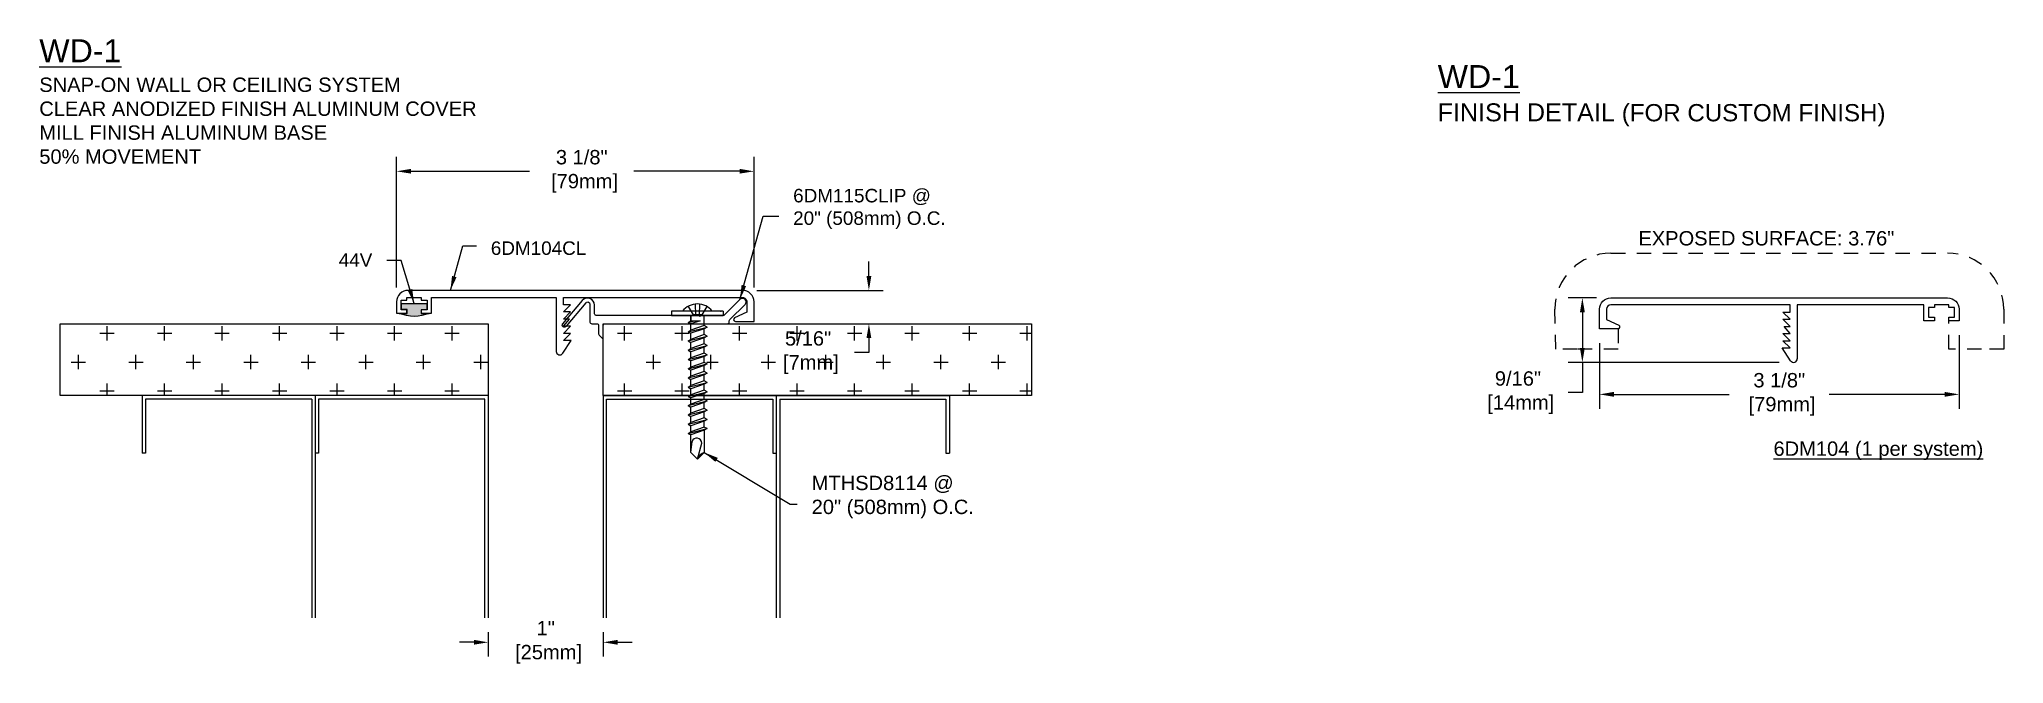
# Model space of a CAD drawing. Header units: inches. Extents: x 2 to 19.1, y 1.1 to 6.6.
import ezdxf

# ---------------------------------------------------------------- set-up
doc = ezdxf.new("R2010")
doc.units = ezdxf.units.IN
doc.header["$MEASUREMENT"] = 0
doc.linetypes.add('DASHED2', pattern=[0.375, 0.25, -0.125])
doc.linetypes.add('HIDDEN2', pattern=[0.1875, 0.125, -0.0625])
for name, color, linetype in [('Anchors', 4, 'Continuous'), ('Conditions', 1, 'Continuous'), ('Dimensions', 3, 'Continuous'), ('Fillers', 2, 'Continuous'), ('Metals', 7, 'Continuous'), ('Text', 2, 'Continuous')]:
    doc.layers.add(name, color=color, linetype=linetype)
doc.styles.add('arial', font='arial.ttf')
doc.dimstyles.new('ARIAL', dxfattribs={"dimtxt": 0.125, "dimasz": 0.125, "dimexe": 0.125, "dimexo": 0.125, "dimgap": 0.125, "dimtad": 0, "dimtih": 1, "dimtoh": 1, "dimdec": 4, "dimzin": 0, "dimdsep": 46, "dimlunit": 4, "dimtxsty": 'arial', "dimcen": 0.09, "dimadec": 0, "dimazin": 0, "dimtfac": 1, "dimtdec": 4, "dimtofl": 0, "dimtmove": 0, "dimatfit": 3, "dimfxl": 0, "dimfrac": 2, "dimtolj": 1, "dimtzin": 0, "dimarcsym": 0})

# ---------------------------------------------------------------- blocks, each defined once
blk = doc.blocks.new('44v')
blk.add_hatch(color=256).paths.add_polyline_path([(0.11, 0), (-0.11, 0), (-0.11, -0.053), (-0.06, -0.053), (-0.06, -0.086), (-0.13, -0.086, 0.199136), (0.131, -0.086), (0.061, -0.086), (0.061, -0.054), (0.11, -0.054)])
blk.add_lwpolyline([(-0.13, -0.086), (-0.06, -0.086), (-0.06, -0.053), (-0.11, -0.053), (-0.11, 0), (0.11, 0), (0.11, -0.054), (0.061, -0.054), (0.061, -0.086), (0.131, -0.086, -0.199136)], format="xyb", close=True)
blk = doc.blocks.new('6dm104cl')
blk.add_lwpolyline([(6.627, 4.043), (6.681, 4.105), (6.627, 4.105), (6.69, 4.168), (6.627, 4.168), (6.69, 4.23), (6.627, 4.23), (6.627, 4.293), (8.185, 4.293, -0.414214), (8.223, 4.255), (8.223, 4.165), (8.116, 4.115, 0.803487), (8.123, 4.085), (8.285, 4.085), (8.285, 4.255, 0.414214), (8.185, 4.355), (5.277, 4.355, 0.414214), (5.177, 4.255), (5.177, 4.155), (5.267, 4.155), (5.267, 4.185), (5.217, 4.185), (5.217, 4.27), (5.267, 4.27), (5.267, 4.293), (5.392, 4.293), (5.392, 4.27), (5.442, 4.27), (5.442, 4.185), (5.392, 4.185), (5.392, 4.155), (5.482, 4.155), (5.482, 4.293), (6.565, 4.293), (6.565, 3.824, 0.745241), (6.622, 3.807), (6.695, 3.918), (6.627, 3.918), (6.69, 3.98), (6.627, 3.98), (6.69, 4.043)], format="xyb", close=True)
blk = doc.blocks.new('conditions')
at = {"layer": 'Conditions'}
for p, q in [((5.877, 3.458), (2.867, 3.458)), ((2.867, 3.458), (2.867, 2.958)), ((4.342, 3.428), (2.897, 3.428)), ((2.897, 3.428), (2.897, 2.958)), ((4.342, 3.428), (4.342, 1.524)), ((4.372, 3.458), (4.372, 1.524)), ((4.372, 3.458), (4.372, 1.524)), ((5.877, 3.459), (5.877, 1.524)), ((2.897, 2.958), (2.867, 2.958))]:
    blk.add_line(p, q, dxfattribs=at)
blk.add_lwpolyline([(5.847, 1.524), (5.847, 3.428), (4.402, 3.428), (4.402, 2.958), (4.372, 2.958)], dxfattribs=at)
blk = doc.blocks.new('6DM115')
at = {"linetype": 'Continuous'}
blk.add_lwpolyline([(-0.04, -0.089, 0.198912), (-0.036, -0.099), (-0.01, -0.125), (0, -0.125), (0, -0.015, -0.414214), (0.015, 0), (1.081, 0, 0.414214), (1.096, 0.015), (1.096, 0.025, -0.198912), (1.1, 0.036), (1.233, 0.168, 0.414214), (1.233, 0.212, 0.414214), (1.189, 0.212), (1.053, 0.076, -0.198912), (1.043, 0.072), (0.85, 0.072), (0.84, 0.062), (0.83, 0.072), (-0.06, 0.072, -0.414214), (-0.075, 0.087), (-0.075, 0.162, 0.700208), (-0.184, 0.202), (-0.355, -0.001, 0.63707), (-0.344, -0.026), (-0.33, -0.026, 0.221695), (-0.319, -0.02), (-0.149, 0.183, -0.700208), (-0.115, 0.171), (-0.115, 0.015, 0.414214), (-0.1, 0), (-0.055, 0, -0.414214), (-0.04, -0.015)], format="xyb", close=True, dxfattribs=at)
blk = doc.blocks.new('*D4')
at = {"layer": 'Defpoints', "color": 0}
for p in [(8.188, 5.41), (5.08, 4.274), (8.188, 4.274)]:
    blk.add_point(p, dxfattribs=at)
at = {"layer": 'Dimensions', "color": 0, "lineweight": -2}
for p, q in [((5.08, 4.399), (5.08, 5.535)), ((8.188, 4.399), (8.188, 5.535)), ((5.205, 5.41), (6.237, 5.41)), ((8.063, 5.41), (7.143, 5.41))]:
    blk.add_line(p, q, dxfattribs=at)
at = {"layer": 'Dimensions', "color": 0}
for points in [[(5.205, 5.431), (5.205, 5.39), (5.08, 5.41)], [(8.063, 5.431), (8.063, 5.39), (8.188, 5.41)]]:
    blk.add_solid(points, dxfattribs=at)
at = {"layer": 'Dimensions', "color": 0, "insert": (6.69, 5.41), "char_height": 0.125, "attachment_point": 5, "style": 'arial'}
blk.add_mtext('\\A1;3 1/8"\\P [79mm]', dxfattribs=at)
blk = doc.blocks.new('*D5')
at = {"layer": 'Defpoints', "color": 0}
for p in [(8.088, 4.374), (9.187, 4.374), (8.285, 4.083)]:
    blk.add_point(p, dxfattribs=at)
at = {"layer": 'Dimensions', "color": 0, "lineweight": -2}
for p, q in [((9.187, 4.499), (9.187, 4.624)), ((8.213, 4.374), (9.312, 4.374)), ((8.41, 4.083), (9.312, 4.083)), ((9.187, 3.958), (9.187, 3.833)), ((9.187, 3.833), (9.062, 3.833))]:
    blk.add_line(p, q, dxfattribs=at)
at = {"layer": 'Dimensions', "color": 0}
for points in [[(9.166, 4.499), (9.208, 4.499), (9.187, 4.374)], [(9.166, 3.958), (9.208, 3.958), (9.187, 4.083)]]:
    blk.add_solid(points, dxfattribs=at)
at = {"layer": 'Dimensions', "color": 0, "insert": (8.658, 3.833), "char_height": 0.125, "attachment_point": 5, "style": 'arial'}
blk.add_mtext('\\A1;5/16"\\P [7mm]', dxfattribs=at)
blk = doc.blocks.new('*D6')
at = {"layer": 'Defpoints', "color": 0}
for p in [(5.877, 1.524), (6.877, 1.524), (6.877, 1.311)]:
    blk.add_point(p, dxfattribs=at)
at = {"layer": 'Dimensions', "color": 0, "lineweight": -2}
for p, q in [((5.877, 1.399), (5.877, 1.186)), ((6.877, 1.399), (6.877, 1.186)), ((5.752, 1.311), (5.627, 1.311)), ((7.002, 1.311), (7.127, 1.311))]:
    blk.add_line(p, q, dxfattribs=at)
at = {"layer": 'Dimensions', "color": 0}
for points in [[(5.752, 1.332), (5.752, 1.29), (5.877, 1.311)], [(7.002, 1.332), (7.002, 1.29), (6.877, 1.311)]]:
    blk.add_solid(points, dxfattribs=at)
at = {"layer": 'Dimensions', "color": 0, "insert": (6.377, 1.311), "char_height": 0.125, "attachment_point": 5, "style": 'arial'}
blk.add_mtext('\\A1;1"\\P [25mm]', dxfattribs=at)
blk = doc.blocks.new('MTHSD8114')
for p, q in [((0.224, 0.038), (-0.224, 0.038)), ((-0.224, 0.038), (-0.224, 0)), ((-0.224, 0), (0.224, 0)), ((-0.056, 0), (0.056, 0)), ((0.06, -0.087), (0.06, 0)), ((0.224, 0.038), (0.224, 0)), ((-0.081, -0.061), (-0.024, -0.047)), ((-0.081, -0.061), (-0.056, -0.047)), ((-0.081, -0.061), (-0.056, -0.074)), ((-0.081, -0.141), (0.085, -0.101)), ((-0.081, -0.141), (-0.056, -0.127)), ((-0.081, -0.141), (-0.056, -0.155)), ((-0.056, -0.047), (-0.056, 0)), ((-0.056, 0), (-0.056, -0.047)), ((0.024, -0.047), (-0.056, -0.074)), ((-0.056, -0.047), (0.024, -0.047)), ((-0.056, -0.127), (-0.056, -0.074)), ((0.06, -0.087), (-0.056, -0.127)), ((0.06, -0.115), (-0.056, -0.155)), ((-0.056, -0.208), (-0.056, -0.155)), ((0.06, -0.167), (-0.056, -0.208)), ((0.085, -0.101), (0.06, -0.087)), ((0.085, -0.101), (0.06, -0.115)), ((0.06, -0.167), (0.06, -0.115)), ((0.085, -0.181), (0.06, -0.167)), ((-0.081, -0.221), (0.085, -0.181)), ((-0.081, -0.221), (-0.056, -0.208)), ((-0.081, -0.221), (-0.056, -0.235)), ((-0.081, -0.302), (0.085, -0.262)), ((-0.081, -0.302), (-0.056, -0.288)), ((-0.081, -0.302), (-0.056, -0.316)), ((0.06, -0.195), (-0.056, -0.235)), ((-0.056, -0.288), (-0.056, -0.235)), ((0.06, -0.248), (-0.056, -0.288)), ((0.06, -0.276), (-0.056, -0.316)), ((-0.056, -0.368), (-0.056, -0.316)), ((0.06, -0.328), (-0.056, -0.368)), ((0.085, -0.181), (0.06, -0.195)), ((0.06, -0.248), (0.06, -0.195)), ((0.085, -0.262), (0.06, -0.248)), ((0.085, -0.262), (0.06, -0.276)), ((0.06, -0.328), (0.06, -0.276)), ((0.085, -0.342), (0.06, -0.328)), ((-0.081, -0.382), (0.085, -0.342)), ((-0.081, -0.382), (-0.056, -0.368)), ((-0.081, -0.382), (-0.056, -0.396)), ((-0.081, -0.463), (0.085, -0.422)), ((-0.081, -0.463), (-0.056, -0.449)), ((-0.081, -0.463), (-0.056, -0.477)), ((-0.081, -0.543), (0.085, -0.503)), ((0.06, -0.356), (-0.056, -0.396)), ((-0.056, -0.449), (-0.056, -0.396)), ((0.06, -0.409), (-0.056, -0.449)), ((0.06, -0.436), (-0.056, -0.477)), ((-0.056, -0.529), (-0.056, -0.477)), ((0.06, -0.489), (-0.056, -0.529)), ((0.085, -0.342), (0.06, -0.356)), ((0.06, -0.409), (0.06, -0.356)), ((0.085, -0.422), (0.06, -0.409)), ((0.085, -0.422), (0.06, -0.436)), ((0.06, -0.489), (0.06, -0.436)), ((0.085, -0.503), (0.06, -0.489)), ((0.085, -0.503), (0.06, -0.517)), ((-0.081, -0.543), (-0.056, -0.529)), ((-0.081, -0.543), (-0.056, -0.557)), ((-0.081, -0.624), (0.085, -0.583)), ((-0.081, -0.624), (-0.056, -0.61)), ((-0.081, -0.624), (-0.056, -0.637)), ((-0.081, -0.704), (0.085, -0.664)), ((0.06, -0.517), (-0.056, -0.557)), ((-0.056, -0.61), (-0.056, -0.557)), ((0.06, -0.569), (-0.056, -0.61)), ((0.06, -0.597), (-0.056, -0.637)), ((-0.056, -0.69), (-0.056, -0.637)), ((0.06, -0.65), (-0.056, -0.69)), ((0.06, -0.678), (-0.056, -0.718)), ((0.06, -0.569), (0.06, -0.517)), ((0.085, -0.583), (0.06, -0.569)), ((0.085, -0.583), (0.06, -0.597)), ((0.06, -0.65), (0.06, -0.597)), ((0.085, -0.664), (0.06, -0.65)), ((0.085, -0.664), (0.06, -0.678)), ((0.06, -0.73), (0.06, -0.678)), ((-0.081, -0.704), (-0.056, -0.69)), ((-0.081, -0.704), (-0.056, -0.718)), ((-0.081, -0.784), (0.085, -0.744)), ((-0.081, -0.784), (-0.056, -0.771)), ((-0.081, -0.784), (-0.056, -0.798)), ((-0.081, -0.865), (0.085, -0.825)), ((-0.081, -0.865), (-0.056, -0.851)), ((-0.056, -0.771), (-0.056, -0.718)), ((0.06, -0.73), (-0.056, -0.771)), ((0.06, -0.758), (-0.056, -0.798)), ((-0.056, -0.851), (-0.056, -0.798)), ((0.06, -0.811), (-0.056, -0.851)), ((0.06, -0.839), (-0.056, -0.879)), ((0.085, -0.744), (0.06, -0.73)), ((0.085, -0.744), (0.06, -0.758)), ((0.06, -0.811), (0.06, -0.758)), ((0.085, -0.825), (0.06, -0.811)), ((0.085, -0.825), (0.06, -0.839)), ((0.06, -0.891), (0.06, -0.839)), ((-0.081, -0.865), (-0.056, -0.879)), ((-0.081, -0.945), (0.085, -0.905)), ((-0.081, -0.945), (-0.056, -0.931)), ((-0.081, -0.945), (-0.056, -0.959)), ((-0.081, -1.026), (0.085, -0.985)), ((-0.081, -1.026), (-0.056, -1.012)), ((-0.056, -0.931), (-0.056, -0.879)), ((0.06, -0.891), (-0.056, -0.931)), ((0.06, -0.919), (-0.056, -0.959)), ((-0.056, -1.012), (-0.056, -0.959)), ((0.06, -0.972), (-0.056, -1.012)), ((0.06, -0.999), (-0.056, -1.04)), ((0.085, -0.905), (0.06, -0.891)), ((0.085, -0.905), (0.06, -0.919)), ((0.06, -0.972), (0.06, -0.919)), ((0.085, -0.985), (0.06, -0.972)), ((0.085, -0.985), (0.06, -0.999)), ((0.06, -0.999), (0.06, -1.192)), ((-0.081, -1.026), (-0.056, -1.04)), ((-0.056, -1.192), (-0.056, -1.04)), ((-0.056, -1.192), (-0.046, -1.097)), ((0.002, -1.25), (-0.056, -1.192)), ((0.002, -1.25), (0.039, -1.111)), ((0.002, -1.25), (0.06, -1.192))]:
    blk.add_line(p, q)
at = {"linetype": 'HIDDEN2'}
for p, q in [((-0.081, 0.079), (-0.038, 0.006)), ((0.038, 0.006), (-0.038, 0.006)), ((-0.019, 0.099), (-0.016, 0.006)), ((0.019, 0.099), (0.016, 0.006)), ((0.081, 0.079), (0.038, 0.006))]:
    blk.add_line(p, q, dxfattribs=at)
for centre, radius, start, end in [((0, -0.066), 0.166, 38.5375, 141.4625), ((-0.005, -1.11), 0.0433, 358.315, 162.8045), ((0.089, -1.279), 0.0922, 108.6241, 161.3759)]:
    blk.add_arc(centre, radius, start, end)
blk.add_point((0.204, 0.038))
blk = doc.blocks.new('*D8')
at = {"layer": 'Defpoints', "color": 0}
for p in [(15.391, 4.309), (15.64, 4.309), (17.228, 3.747)]:
    blk.add_point(p, dxfattribs=at)
at = {"layer": 'Dimensions', "color": 0, "lineweight": -2}
for p, q in [((15.515, 4.309), (15.266, 4.309)), ((15.391, 4.184), (15.391, 3.872)), ((17.103, 3.747), (15.266, 3.747)), ((15.391, 3.747), (15.391, 3.484)), ((15.391, 3.484), (15.266, 3.484))]:
    blk.add_line(p, q, dxfattribs=at)
at = {"layer": 'Dimensions', "color": 0}
for points in [[(15.37, 4.184), (15.412, 4.184), (15.391, 4.309)], [(15.37, 3.872), (15.412, 3.872), (15.391, 3.747)]]:
    blk.add_solid(points, dxfattribs=at)
at = {"layer": 'Dimensions', "color": 0, "insert": (14.831, 3.484), "char_height": 0.125, "attachment_point": 5, "style": 'arial'}
blk.add_mtext('\\A1;9/16"\\P [14mm]', dxfattribs=at)
blk = doc.blocks.new('*D9')
at = {"layer": 'Defpoints', "color": 0}
for p in [(18.667, 4.109), (15.54, 4.039), (15.54, 3.469)]:
    blk.add_point(p, dxfattribs=at)
at = {"layer": 'Dimensions', "color": 0, "lineweight": -2}
for p, q in [((18.667, 3.984), (18.667, 3.344)), ((15.54, 3.914), (15.54, 3.344)), ((15.665, 3.469), (16.668, 3.469)), ((18.542, 3.469), (17.538, 3.469))]:
    blk.add_line(p, q, dxfattribs=at)
at = {"layer": 'Dimensions', "color": 0}
for points in [[(15.665, 3.49), (15.665, 3.448), (15.54, 3.469)], [(18.542, 3.49), (18.542, 3.448), (18.667, 3.469)]]:
    blk.add_solid(points, dxfattribs=at)
at = {"layer": 'Dimensions', "color": 0, "insert": (17.103, 3.469), "char_height": 0.125, "attachment_point": 5, "style": 'arial'}
blk.add_mtext('\\A1;3 1/8"\\P [79mm]', dxfattribs=at)

msp = doc.modelspace()

# ---------------------------------------------------------------- hatches: boundary and pattern name
at = {"layer": 'Conditions'}
h = msp.add_hatch(dxfattribs=at)
h.set_pattern_fill('CROSS', color=256, style=0)
h.paths.add_polyline_path([(2.15383, 4.08336), (2.15383, 3.45853), (5.87671, 3.45853), (5.87671, 4.08336)])
h = msp.add_hatch(dxfattribs=at)
h.set_pattern_fill('CROSS', color=256, style=0)
h.paths.add_polyline_path([(10.59958, 4.08336), (7.77671, 4.08336), (7.77671, 4.04475), (7.80271, 4.03036), (7.77671, 4.01596), (7.77671, 3.96142), (7.80271, 3.94702), (7.77671, 3.93263), (7.77671, 3.87808), (7.80271, 3.86369), (7.77671, 3.8493), (7.77671, 3.79475), (7.80271, 3.78036), (7.77671, 3.76596), (7.77671, 3.71142), (7.80271, 3.69702), (7.77671, 3.68263), (7.77671, 3.62808), (7.80271, 3.61369), (7.77671, 3.5993), (7.77671, 3.54475), (7.80271, 3.53036), (7.77671, 3.51596), (7.77671, 3.46142), (7.78192, 3.45853), (10.59958, 3.45853)])
h.paths.add_polyline_path([(7.63071, 3.82202), (7.65671, 3.83642), (7.65671, 3.89096), (7.63071, 3.90536), (7.65671, 3.91975), (7.65671, 3.9743), (7.63071, 3.98869), (7.65671, 4.00308), (7.65671, 4.05763), (7.63071, 4.07202), (7.65118, 4.08336), (6.89171, 4.08336, 0.41421356), (6.87671, 4.06836), (6.87671, 3.95836), (6.87671, 3.45853), (7.65671, 3.45853), (7.65671, 3.4743), (7.63071, 3.48869), (7.65671, 3.50308), (7.65671, 3.55763), (7.63071, 3.57202), (7.65671, 3.58642), (7.65671, 3.64096), (7.63071, 3.65536), (7.65671, 3.66975), (7.65671, 3.7243), (7.63071, 3.73869), (7.65671, 3.75308), (7.65671, 3.80763)])
h.paths.add_polyline_path([(8.34714, 4.04969), (8.96856, 4.04969), (8.96856, 3.61702), (8.34714, 3.61702)], flags=24)

# ---------------------------------------------------------------- linework, layer by layer
for p, q in [((15.60156, 4.2094), (15.60156, 4.1194)), ((15.60156, 4.1194), (15.70829, 4.06992)), ((17.19756, 4.2474), (15.63956, 4.2474)), ((17.19756, 4.1224), (17.13456, 4.1849)), ((17.13456, 4.1849), (17.19756, 4.1849)), ((17.19756, 4.0599), (17.13456, 4.1224)), ((17.13456, 4.1224), (17.19756, 4.1224)), ((17.19756, 4.1849), (17.19756, 4.2474)), ((18.36151, 4.2474), (17.25956, 4.2474)), ((17.25956, 4.2474), (17.25956, 3.77865)), ((18.36151, 4.1094), (18.36151, 4.2474)), ((18.45151, 4.1094), (18.36151, 4.1094)), ((18.45151, 4.2244), (18.40151, 4.2244)), ((18.40151, 4.2244), (18.40151, 4.1394)), ((18.40151, 4.1394), (18.45151, 4.1394)), ((18.57651, 4.2474), (18.45151, 4.2474)), ((18.45151, 4.2474), (18.45151, 4.2244)), ((18.45151, 4.1394), (18.45151, 4.1094)), ((18.57651, 4.2244), (18.57651, 4.2474)), ((18.62651, 4.2244), (18.57651, 4.2244)), ((18.57651, 4.1394), (18.62651, 4.1394)), ((18.57651, 4.1094), (18.57651, 4.1394)), ((18.62651, 4.1394), (18.62651, 4.2244)), ((17.19756, 3.9349), (17.13456, 3.9974)), ((17.13456, 3.9974), (17.19756, 3.9974)), ((17.19756, 3.8724), (17.13456, 3.9349)), ((17.13456, 3.9349), (17.19756, 3.9349)), ((17.19756, 3.9974), (17.14468, 4.05996)), ((17.14468, 4.05996), (17.19756, 4.0599)), ((17.20217, 3.76153), (17.12956, 3.8724)), ((17.12956, 3.8724), (17.19756, 3.8724))]:
    msp.add_line(p, q)
msp.add_lwpolyline([(15.70156, 4.0394), (15.53956, 4.0394), (15.53956, 4.2094, -0.41421356), (15.63956, 4.3094), (18.56651, 4.3094, -0.41421356), (18.66651, 4.2094), (18.66651, 4.1094), (18.57651, 4.1094)], format="xyb")
for centre, radius, start, end in [((15.63956, 4.2094), 0.038, 90, 180), ((15.70156, 4.0554), 0.016, 270, 65.125697), ((17.22831, 3.77865), 0.03125, 213.220071, 0)]:
    msp.add_arc(centre, radius, start, end)
for points in [[(2.15383, 4.08336), (5.87671, 4.08336), (5.87671, 3.45853), (2.15383, 3.45853)], [(6.87671, 3.45853), (6.87671, 4.08336), (10.59958, 4.08336), (10.59958, 3.45853)]]:
    msp.add_lwpolyline(points, close=True, dxfattribs=at)
at = {"layer": 'Metals', "linetype": 'DASHED2', "ltscale": 0.5}
msp.add_lwpolyline([(15.70156, 4.0394), (15.70156, 3.86101), (15.34545, 3.86101), (15.15922, 3.86101), (15.15133, 4.2094, -0.41421356), (15.63956, 4.69764), (18.56651, 4.69764, -0.41421356), (19.05474, 4.2094), (19.05474, 3.86101), (18.86063, 3.86101), (18.57651, 3.86101), (18.57651, 4.1094)], format="xyb", dxfattribs=at)

# ---------------------------------------------------------------- block references
at = {"layer": 'Anchors'}
msp.add_blockref('MTHSD8114', (7.69556, 4.15536), dxfattribs=at)
at = {"layer": 'Conditions'}
msp.add_blockref('conditions', (0, 0), dxfattribs=at)
at = {"layer": 'Conditions', "xscale": -1}
msp.add_blockref('conditions', (12.75341, 0), dxfattribs=at)
at = {"layer": 'Fillers'}
msp.add_blockref('44v', (5.23246, 4.25985), dxfattribs=at)
at = {"layer": 'Metals'}
for name, p in [('6dm104cl', (-0.09713, 0.01906)), ('6DM115', (6.87671, 4.08336))]:
    msp.add_blockref(name, p, dxfattribs=at)

# ---------------------------------------------------------------- texts
at = {"layer": 'Text', "char_height": 0.2, "attachment_point": 1, "style": 'arial'}
for s, insert, width in [('{\\LWD-1\\P\\H0.625x;\\lSNAP-ON WALL OR CEILING SYSTEM\\PCLEAR ANODIZED FINISH ALUMINUM COVER\\PMILL FINISH ALUMINUM BASE\\P50% MOVEMENT}', (1.97298, 6.55934), 3.9691), ('{\\LWD-1\\P\\H0.78125x;\\lFINISH DETAIL \\H0.96x;(FOR CUSTOM FINISH)}', (14.13291, 6.33484), 5)]:
    msp.add_mtext(s, dxfattribs=dict(at, insert=insert, width=width))
at = {"layer": 'Text', "style": 'arial'}
for s, insert, char_height, attachment_point in [('6DM115CLIP @\\P20" (508mm) O.C.', (8.52829, 5.08284), 0.1175, 4), ('6DM104CL', (5.89927, 4.80012), 0.1175, 1), ('EXPOSED SURFACE: 3.76"', (16.99098, 4.82635), 0.125, 5), ('\\A1;44V', (4.86879, 4.69636), 0.1175, 3), ('{\\L6DM104 (1 per system)}', (17.05271, 3.05893), 0.125, 1), ('MTHSD8114 @\\P20" (508mm) O.C.', (8.68925, 2.57504), 0.125, 4)]:
    msp.add_mtext(s, dxfattribs=dict(at, insert=insert, char_height=char_height, attachment_point=attachment_point))

# ---------------------------------------------------------------- dimensions: what is measured, and where the dimension line sits
at = {"layer": 'Dimensions'}
for base, p1, p2, picture, middle in [((8.18796, 5.41042), (5.07996, 4.27371), (8.18796, 4.27371), '*D4', (6.68977, 5.41042)), ((6.87671, 1.31078), (5.87671, 1.52405), (6.87671, 1.52405), '*D6', (6.37671, 1.31078))]:
    dim = msp.add_linear_dim(base=base, p1=p1, p2=p2, dimstyle='ARIAL', override={"dimpost": '\\X'}, dxfattribs=at)
    dim.commit()
    dim.dimension.update_dxf_attribs({"geometry": picture, "text_midpoint": middle, "dimtype": 160})
for base, p1, p2, angle, picture, middle in [((9.187306, 4.373705), (8.285099, 4.083356), (8.087965, 4.373705), 90, '*D5', (8.657847, 3.833356)), ((15.39094, 4.3094), (17.22831, 3.7474), (15.63956, 4.3094), 90, '*D8', (14.83126, 3.48415)), ((15.539564, 3.468789), (18.666509, 4.109403), (15.539564, 4.039403), 180, '*D9', (17.103037, 3.468789))]:
    dim = msp.add_linear_dim(base=base, p1=p1, p2=p2, angle=angle, dimstyle='ARIAL', override={"dimpost": '\\X'}, dxfattribs=at)
    dim.commit()
    dim.dimension.update_dxf_attribs({"geometry": picture, "text_midpoint": middle, "dimtype": 160})

# ---------------------------------------------------------------- leaders
at = {"layer": 'Text', "annotation_type": 0, "has_hookline": 1}
for points, hookline_direction, text_width in [([(8.06604, 4.29563), (8.26743, 5.02034), (8.40329, 5.02034)], 0, 1.30709), ([(5.23246, 4.25985), (5.11879, 4.63386), (4.99379, 4.63386)], 1, 0.2887), ([(5.54779, 4.37371), (5.65677, 4.7604), (5.77427, 4.7604)], 0, 0.81825)]:
    msp.add_leader(points, dimstyle='ARIAL', dxfattribs=dict(at, hookline_direction=hookline_direction, text_width=text_width))
at = {"layer": 'Text'}
msp.add_leader([(7.75549, 2.96326), (8.50175, 2.51254), (8.56425, 2.51254)], dimstyle='ARIAL', dxfattribs=at)

doc.saveas('drawing.dxf')
